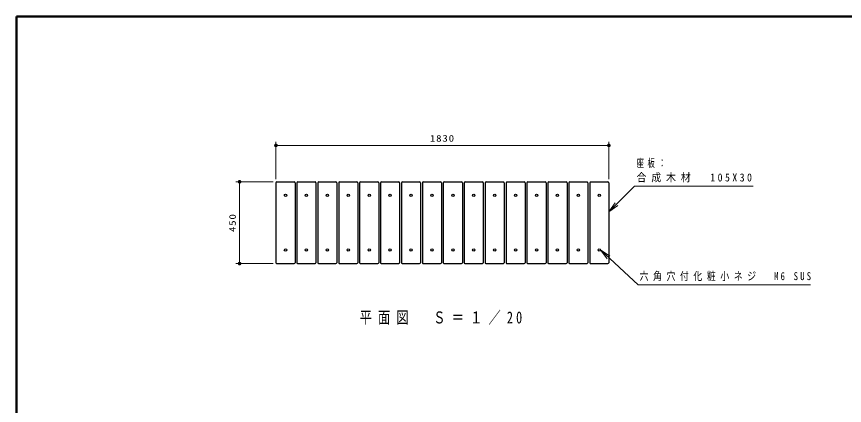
# Model space of a CAD drawing. Units: millimetres at full size, sheet at 1:20. Extents: x -7300 to 0, y 0 to 5140.
# Drawn here: x -7300 to -2749, y 3001 to 5140 of the extents above; entities that cross this region are included whole.
import ezdxf

# ---------------------------------------------------------------- set-up
doc = ezdxf.new("R2010")
doc.units = ezdxf.units.MM
doc.header["$LTSCALE"] = 20
doc.layers.add('layer1', color=7, linetype='Continuous', lineweight=25)
doc.layers.add('layer3', color=4, linetype='Continuous', lineweight=13)
doc.styles.add('ＭＳ ゴシック', font='')
doc.styles.get('ＭＳ ゴシック').set_extended_font_data('MS Gothic')

# ---------------------------------------------------------------- blocks, each defined once
blk = doc.blocks.new('filled_dot')
at = {"color": 0, "linetype": 'Continuous', "lineweight": -2, "const_width": 1.25}
blk.add_lwpolyline([(-0.625, 0, 1), (0.625, 0, 1)], format="xyb", close=True, dxfattribs=at)
blk = doc.blocks.new('open_arrow')
at = {"color": 0, "linetype": 'Continuous', "lineweight": -2}
blk.add_lwpolyline([(7.5, 1.25), (0, 0), (7.5, -1.25)], dxfattribs=at)

msp = doc.modelspace()

# ---------------------------------------------------------------- linework, layer by layer
at = {"layer": 'layer1', "lineweight": 13}
for p, q in [((-5874.06, 4246.04), (-5874.06, 4451.04)), ((-5874.06, 4431.04), (-4044.06, 4431.04)), ((-4044.06, 4246.04), (-4044.06, 4451.04)), ((-5889.06, 4231.04), (-6094.06, 4231.04)), ((-6074.06, 3781.04), (-6074.06, 4231.04)), ((-5889.06, 3781.04), (-6094.06, 3781.04))]:
    msp.add_line(p, q, dxfattribs=at)
at = {"layer": 'layer1'}
for p, q in [((-5874.06, 4226.04), (-5874.06, 3786.04)), ((-5869.06, 4231.04), (-5774.06, 4231.04)), ((-5769.06, 4226.04), (-5769.06, 3786.04)), ((-5759.06, 4226.04), (-5759.06, 3786.04)), ((-5754.06, 4231.04), (-5659.06, 4231.04)), ((-5654.06, 4226.04), (-5654.06, 3786.04)), ((-5644.06, 4226.04), (-5644.06, 3786.04)), ((-5639.06, 4231.04), (-5544.06, 4231.04)), ((-5539.06, 4226.04), (-5539.06, 3786.04)), ((-5529.06, 4226.04), (-5529.06, 3786.04)), ((-5524.06, 4231.04), (-5429.06, 4231.04)), ((-5424.06, 4226.04), (-5424.06, 3786.04)), ((-5414.06, 4226.04), (-5414.06, 3786.04)), ((-5409.06, 4231.04), (-5314.06, 4231.04)), ((-5309.06, 4226.04), (-5309.06, 3786.04)), ((-5299.06, 4226.04), (-5299.06, 3786.04)), ((-5294.06, 4231.04), (-5199.06, 4231.04)), ((-5194.06, 4226.04), (-5194.06, 3786.04)), ((-5184.06, 4226.04), (-5184.06, 3786.04)), ((-5179.06, 4231.04), (-5084.06, 4231.04)), ((-5079.06, 4226.04), (-5079.06, 3786.04)), ((-5069.06, 4226.04), (-5069.06, 3786.04)), ((-5064.06, 4231.04), (-4969.06, 4231.04)), ((-4964.06, 4226.04), (-4964.06, 3786.04)), ((-4954.06, 4226.04), (-4954.06, 3786.04)), ((-4949.06, 4231.04), (-4854.06, 4231.04)), ((-4849.06, 4226.04), (-4849.06, 3786.04)), ((-4839.06, 4226.04), (-4839.06, 3786.04)), ((-4834.06, 4231.04), (-4739.06, 4231.04)), ((-4734.06, 4226.04), (-4734.06, 3786.04)), ((-4724.06, 4226.04), (-4724.06, 3786.04)), ((-4719.06, 4231.04), (-4624.06, 4231.04)), ((-4619.06, 4226.04), (-4619.06, 3786.04)), ((-4609.06, 4226.04), (-4609.06, 3786.04)), ((-4604.06, 4231.04), (-4509.06, 4231.04)), ((-4504.06, 4226.04), (-4504.06, 3786.04)), ((-4494.06, 4226.04), (-4494.06, 3786.04)), ((-4489.06, 4231.04), (-4394.06, 4231.04)), ((-4389.06, 4226.04), (-4389.06, 3786.04)), ((-4379.06, 4226.04), (-4379.06, 3786.04)), ((-4374.06, 4231.04), (-4279.06, 4231.04)), ((-4274.06, 4226.04), (-4274.06, 3786.04)), ((-4264.06, 4226.04), (-4264.06, 3786.04)), ((-4259.06, 4231.04), (-4164.06, 4231.04)), ((-4159.06, 4226.04), (-4159.06, 3786.04)), ((-4149.06, 4226.04), (-4149.06, 3786.04)), ((-4144.06, 4231.04), (-4049.06, 4231.04)), ((-4044.06, 4226.04), (-4044.06, 3786.04)), ((-5869.06, 3781.04), (-5774.06, 3781.04)), ((-5754.06, 3781.04), (-5659.06, 3781.04)), ((-5639.06, 3781.04), (-5544.06, 3781.04)), ((-5524.06, 3781.04), (-5429.06, 3781.04)), ((-5409.06, 3781.04), (-5314.06, 3781.04)), ((-5294.06, 3781.04), (-5199.06, 3781.04)), ((-5179.06, 3781.04), (-5084.06, 3781.04)), ((-5064.06, 3781.04), (-4969.06, 3781.04)), ((-4949.06, 3781.04), (-4854.06, 3781.04)), ((-4834.06, 3781.04), (-4739.06, 3781.04)), ((-4719.06, 3781.04), (-4624.06, 3781.04)), ((-4604.06, 3781.04), (-4509.06, 3781.04)), ((-4489.06, 3781.04), (-4394.06, 3781.04)), ((-4374.06, 3781.04), (-4279.06, 3781.04)), ((-4259.06, 3781.04), (-4164.06, 3781.04)), ((-4144.06, 3781.04), (-4049.06, 3781.04))]:
    msp.add_line(p, q, dxfattribs=at)
at = {"layer": 'layer1', "lineweight": 13}
for points in [[(-4044.06, 4066), (-3902.64, 4207.42), (-3251.48, 4207.42)], [(-4090.06, 3856.04), (-3882.17, 3664.82), (-2935, 3664.82)]]:
    msp.add_lwpolyline(points, dxfattribs=at)
at = {"layer": 'layer1'}
for centre in [(-5821.56, 4156.04), (-5706.56, 4156.04), (-5591.56, 4156.04), (-5476.56, 4156.04), (-5361.56, 4156.04), (-5246.56, 4156.04), (-5131.56, 4156.04), (-5016.56, 4156.04), (-4901.56, 4156.04), (-4786.56, 4156.04), (-4671.56, 4156.04), (-4556.56, 4156.04), (-4441.56, 4156.04), (-4326.56, 4156.04), (-4211.56, 4156.04), (-4096.56, 4156.04), (-5821.56, 3856.04), (-5706.56, 3856.04), (-5591.56, 3856.04), (-5476.56, 3856.04), (-5361.56, 3856.04), (-5246.56, 3856.04), (-5131.56, 3856.04), (-5016.56, 3856.04), (-4901.56, 3856.04), (-4786.56, 3856.04), (-4671.56, 3856.04), (-4556.56, 3856.04), (-4441.56, 3856.04), (-4326.56, 3856.04), (-4211.56, 3856.04), (-4096.56, 3856.04)]:
    msp.add_circle(centre, 6.5, dxfattribs=at)
for centre, start, end in [((-5869.06, 4226.04), 89.99998, 179.99996), ((-5774.06, 4226.04), 0, 89.99998), ((-5754.06, 4226.04), 89.99998, 179.99996), ((-5659.06, 4226.04), 0, 89.99998), ((-5639.06, 4226.04), 89.99998, 179.99996), ((-5544.06, 4226.04), 0, 89.99998), ((-5524.06, 4226.04), 89.99998, 179.99996), ((-5429.06, 4226.04), 0, 89.99998), ((-5409.06, 4226.04), 89.99998, 179.99996), ((-5314.06, 4226.04), 0, 89.99998), ((-5294.06, 4226.04), 89.99998, 179.99996), ((-5199.06, 4226.04), 0, 89.99998), ((-5179.06, 4226.04), 89.99998, 179.99996), ((-5084.06, 4226.04), 0, 89.99998), ((-5064.06, 4226.04), 89.99998, 179.99996), ((-4969.06, 4226.04), 0, 89.99998), ((-4949.06, 4226.04), 89.99998, 179.99996), ((-4854.06, 4226.04), 0, 89.99998), ((-4834.06, 4226.04), 89.99998, 179.99996), ((-4739.06, 4226.04), 0, 89.99998), ((-4719.06, 4226.04), 89.99998, 179.99996), ((-4624.06, 4226.04), 0, 89.99998), ((-4604.06, 4226.04), 89.99998, 179.99996), ((-4509.06, 4226.04), 0, 89.99998), ((-4489.06, 4226.04), 89.99998, 179.99996), ((-4394.06, 4226.04), 0, 89.99998), ((-4374.06, 4226.04), 89.99998, 179.99996), ((-4279.06, 4226.04), 0, 89.99998), ((-4259.06, 4226.04), 89.99998, 179.99996), ((-4164.06, 4226.04), 0, 89.99998), ((-4144.06, 4226.04), 89.99998, 179.99996), ((-4049.06, 4226.04), 0, 89.99998), ((-5869.06, 3786.04), 179.99998, 270.00003), ((-5774.06, 3786.04), 270.00002, 0), ((-5754.06, 3786.04), 179.99998, 270.00003), ((-5659.06, 3786.04), 270.00002, 0), ((-5639.06, 3786.04), 179.99998, 270.00003), ((-5544.06, 3786.04), 270.00002, 0), ((-5524.06, 3786.04), 179.99998, 270.00003), ((-5429.06, 3786.04), 270.00002, 0), ((-5409.06, 3786.04), 179.99998, 270.00003), ((-5314.06, 3786.04), 270.00002, 0), ((-5294.06, 3786.04), 179.99998, 270.00003), ((-5199.06, 3786.04), 270.00002, 0), ((-5179.06, 3786.04), 179.99998, 270.00003), ((-5084.06, 3786.04), 270.00002, 0), ((-5064.06, 3786.04), 179.99998, 270.00003), ((-4969.06, 3786.04), 270.00002, 0), ((-4949.06, 3786.04), 179.99998, 270.00003), ((-4854.06, 3786.04), 270.00002, 0), ((-4834.06, 3786.04), 179.99998, 270.00003), ((-4739.06, 3786.04), 270.00002, 0), ((-4719.06, 3786.04), 179.99998, 270.00003), ((-4624.06, 3786.04), 270.00002, 0), ((-4604.06, 3786.04), 179.99998, 270.00003), ((-4509.06, 3786.04), 270.00002, 0), ((-4489.06, 3786.04), 179.99998, 270.00003), ((-4394.06, 3786.04), 270.00002, 0), ((-4374.06, 3786.04), 179.99998, 270.00003), ((-4279.06, 3786.04), 270.00002, 0), ((-4259.06, 3786.04), 179.99998, 270.00003), ((-4164.06, 3786.04), 270.00002, 0), ((-4144.06, 3786.04), 179.99998, 270.00003), ((-4049.06, 3786.04), 270.00002, 0)]:
    msp.add_arc(centre, 5, start, end, dxfattribs=at)
at = {"layer": 'layer3', "color": 2, "lineweight": 50}
for p, q in [((0, 5140), (-7300, 5140)), ((-7300, 5140), (-7300, 0))]:
    msp.add_line(p, q, dxfattribs=at)

# ---------------------------------------------------------------- block references
at = {"layer": 'layer1', "lineweight": 13, "xscale": 8, "yscale": 8}
msp.add_blockref('filled_dot', (-5874.06, 4431.04), dxfattribs=at)
for name, p, rotation in [('filled_dot', (-4044.06, 4431.04), 180), ('filled_dot', (-6074.06, 4231.04), 270), ('open_arrow', (-4044.06, 4066), 45), ('open_arrow', (-4090.06, 3856.04), 317.4), ('filled_dot', (-6074.06, 3781.04), 90)]:
    msp.add_blockref(name, p, dxfattribs=dict(at, rotation=rotation))

# ---------------------------------------------------------------- texts
at = {"layer": 'layer1', "style": 'ＭＳ ゴシック'}
for s, insert, char_height, attachment_point in [('\\T1.15;\\W1.2;1830', (-4959.06, 4451.04), 36.66, 8), ('\\T1.5;\\W0.65;座板：', (-3891.48, 4307.42), 43.99, 7), ('\\T1.5;\\W0.9;合成木材\u3000105X30', (-3891.48, 4227.42), 43.99, 7), ('\\T1.5;\\W0.8;六角穴付化粧小ネジ\u3000M6\\~SUS', (-3875, 3684.82), 43.99, 7), ('\\T1.5;\\W0.75;平面図\u3000Ｓ＝１／20', (-4959.06, 3481.04), 65.98, 5)]:
    msp.add_mtext(s, dxfattribs=dict(at, insert=insert, char_height=char_height, attachment_point=attachment_point))
at = {"layer": 'layer1', "insert": (-6094.06, 4006.04), "char_height": 36.66, "attachment_point": 8, "rotation": 90, "style": 'ＭＳ ゴシック'}
msp.add_mtext('\\T1.15;\\W1.2;450', dxfattribs=at)

doc.saveas('drawing.dxf')
